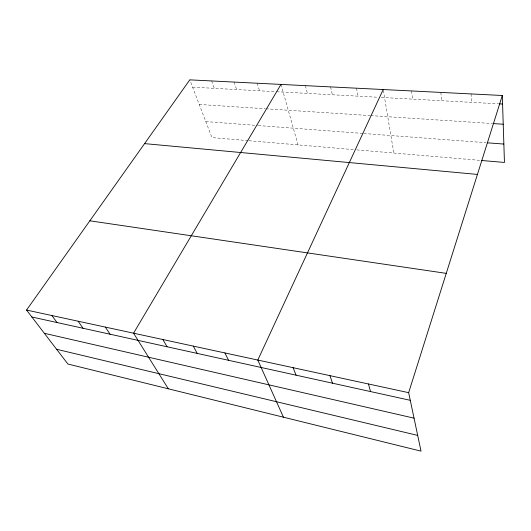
<?xml version="1.0" encoding="UTF-8"?>
<svg xmlns="http://www.w3.org/2000/svg" width="531" height="531" viewBox="0 0 531 531"><rect width="100%" height="100%" fill="white"/><g stroke="black" fill="none" stroke-linecap="round" stroke-linejoin="round"><path stroke-width="0.4" stroke-dasharray="2.65 1.99" d="M192.594 87.157L275.821 91.69M276.631 91.73L377.926 97.253M381.238 97.432L498.509 103.824M199.231 104.461L265.095 108.742M265.918 108.795L369.908 115.559M370.718 115.612L492.602 123.537M205.802 121.592L257.435 125.482M258.258 125.548L362.998 133.44M363.821 133.507L485.805 142.7M248.156 140.662L211.935 137.582L189.793 79.856M248.973 140.728L353.52 149.616M356.759 149.888L480.495 160.402M211.65 80.951L214.305 88.338M234.118 82.079L236.62 89.553M257.216 83.234L259.553 90.801M280.972 84.422L298.044 144.897M305.418 85.644L307.396 93.41M330.581 86.898L332.366 94.77M356.493 88.199L358.067 96.171M383.329 90.343L393.829 153.034M411.558 90.954L412.667 99.144M440.83 92.414L441.679 100.724M471.07 93.927L471.641 102.357"/><path stroke-width="0.8" d="M408.658 392.668L502.306 95.494L189.793 79.856L26.55 310.064L67.895 364.027L421.023 451.144L408.658 392.668L26.55 310.064M383.19 89.533L257.8 360.058L283.428 417.2M280.972 84.422L133.553 333.196L168.327 388.805M499.326 103.87L502.578 104.043M493.418 123.59L503.229 124.227M487.445 142.826L503.859 144.06M481.325 160.475L504.45 162.44L502.306 95.494M144.578 143.622L477.435 174.427M89.845 220.803L446.252 273.365M31.86 316.994L410.277 400.321M44.358 333.302L414.047 418.162M56.598 349.279L417.698 435.407M51.885 315.54L57.016 322.536M78.123 321.215L83.062 328.271M105.33 327.096L110.056 334.211M162.844 339.528L167.079 346.77M193.271 346.106L197.227 353.407M224.898 352.942L228.556 360.303M293.112 367.691L296.072 375.171M329.963 375.656L332.512 383.196M368.441 383.973L370.545 391.573"/></g></svg>
